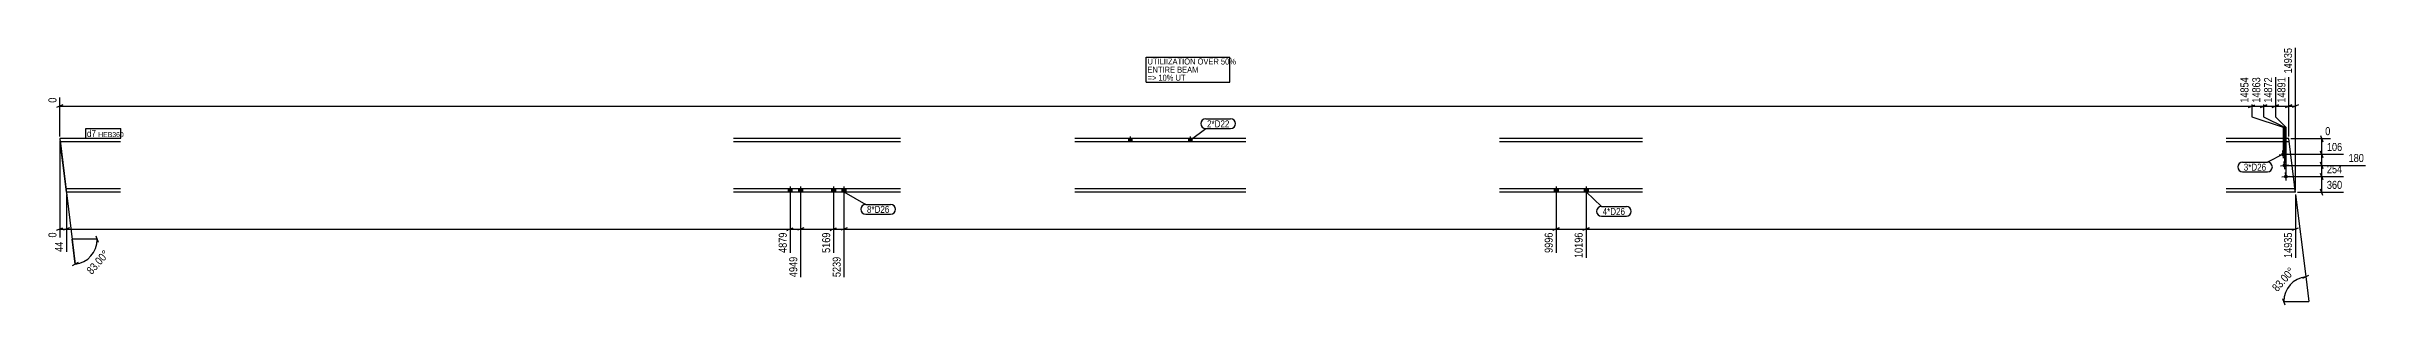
# Model space of a CAD drawing. Header units: millimetres. Extents: x 31 to 40018, y 42 to 1773.
# Drawn here: x 31 to 15525, y 42 to 1773 of the extents above; entities that cross this region are included whole.
import ezdxf

# ---------------------------------------------------------------- set-up
doc = ezdxf.new("R2010")
doc.units = ezdxf.units.MM
doc.linetypes.add('DXK_LINE_DOT2', pattern=[3.9198, 1.9599, -1.9599])
for name, color, linetype in [('MÅLSÆTNING', 7, 'Continuous'), ('STÅL', 7, 'Continuous'), ('TEKST', 7, 'Continuous')]:
    doc.layers.add(name, color=color, linetype=linetype)
doc.styles.add('Arial Narrow', font='ARIALN.TTF', dxfattribs={"height": 0.2})

msp = doc.modelspace()

# ---------------------------------------------------------------- hatches: boundary and pattern name
at = {"layer": 'STÅL', "linetype": 'Continuous'}
for points in [[(7261, 1133), (7283, 1133), (7283, 1155), (7261, 1155)], [(7661, 1133), (7683, 1133), (7683, 1155), (7661, 1155)], [(14961, 1048, -1), (14987, 1051, -1)], [(14970, 974, -1), (14996, 977, -1)], [(4986, 795), (5012, 795), (5012, 818), (4986, 818)], [(4986, 795), (5012, 795), (5012, 818), (4986, 818)], [(5056, 795), (5082, 795), (5082, 818), (5056, 818)], [(5056, 795), (5082, 795), (5082, 818), (5056, 818)], [(5276, 795), (5302, 795), (5302, 818), (5276, 818)], [(5276, 795), (5302, 795), (5302, 818), (5276, 818)], [(5346, 795), (5372, 795), (5372, 818), (5346, 818)], [(5346, 795), (5372, 795), (5372, 818), (5346, 818)], [(10104, 795), (10130, 795), (10130, 818), (10104, 818)], [(10104, 795), (10130, 795), (10130, 818), (10104, 818)], [(10304, 795), (10330, 795), (10330, 818), (10304, 818)], [(10304, 795), (10330, 795), (10330, 818), (10304, 818)], [(14979, 899, -1), (15005, 902, -1)]]:
    msp.add_hatch(color=3, dxfattribs=at).paths.add_polyline_path(points)

# ---------------------------------------------------------------- linework, layer by layer
at = {"layer": 'MÅLSÆTNING', "color": 7, "linetype": 'Continuous'}
for p, q in [((15056, 809), (15056, 1762)), ((14764, 1566), (14764, 1301)), ((14843, 1566), (14843, 1301)), ((15011, 1169), (15011, 1566)), ((120, 1169), (120, 1429)), ((141, 1380), (99, 1363)), ((120, 1371), (14764, 1371)), ((14743, 1363), (14785, 1380)), ((14764, 1301), (14974, 1231)), ((14764, 1301), (14974, 1231)), ((14843, 1301), (14983, 1231)), ((14843, 1301), (14983, 1231)), ((14901, 1363), (14943, 1380)), ((14922, 1371), (15011, 1371)), ((14922, 1301), (14992, 1231)), ((14922, 1301), (14992, 1231)), ((14990, 1363), (15032, 1380)), ((15032, 1380), (14990, 1363)), ((15011, 1371), (15056, 1371)), ((15077, 1380), (15035, 1363)), ((120, 1141), (120, 492)), ((122, 1141), (224, 313)), ((14974, 1231), (14974, 1064)), ((14974, 1231), (14974, 1064)), ((14983, 1231), (14983, 989)), ((14983, 1231), (14983, 989)), ((14992, 1231), (14992, 915)), ((14992, 1231), (14992, 915)), ((15025, 1155), (15290, 1155)), ((15223, 1176), (15240, 1134)), ((15232, 1050), (15232, 1155)), ((14997, 975), (15524, 975)), ((15240, 1029), (15223, 1071)), ((15223, 996), (15240, 954)), ((15232, 901), (15232, 975)), ((165, 781), (165, 396)), ((165, 781), (165, 396)), ((15006, 901), (15378, 901)), ((15006, 901), (15378, 901)), ((15057, 781), (15125, 230)), ((15070, 795), (15378, 795)), ((15240, 880), (15223, 922)), ((15223, 922), (15240, 880)), ((15240, 774), (15223, 816)), ((15232, 795), (15232, 901)), ((4999, 738), (4999, 389)), ((5069, 738), (5069, 227)), ((5289, 738), (5289, 389)), ((5359, 738), (5359, 227)), ((5359, 738), (5359, 227)), ((10117, 738), (10117, 389)), ((10317, 738), (10317, 355)), ((10317, 738), (10317, 355)), ((99, 541), (141, 558)), ((120, 549), (165, 549)), ((186, 558), (144, 541)), ((186, 558), (144, 541)), ((165, 549), (4999, 549)), ((371, 480), (203, 480)), ((224, 313), (203, 480)), ((380, 459), (363, 501)), ((4978, 541), (5020, 558)), ((5069, 549), (5289, 549)), ((5268, 541), (5310, 558)), ((5380, 558), (5338, 541)), ((5359, 549), (10117, 549)), ((10096, 541), (10138, 558)), ((10338, 558), (10296, 541)), ((10296, 541), (10338, 558)), ((10317, 549), (15056, 549)), ((15035, 541), (15077, 558)), ((244, 324), (204, 302)), ((15105, 219), (15145, 241)), ((15125, 230), (15146, 63)), ((14969, 84), (14986, 42)), ((14978, 63), (15146, 63))]:
    msp.add_line(p, q, dxfattribs=at)
for centre, start, end in [((203, 480), 277, 360), ((15146, 63), 97, 180)]:
    msp.add_arc(centre, 168, start, end, dxfattribs=at)
at = {"layer": 'STÅL', "color": 2, "linetype": 'Continuous'}
for p, q in [((525, 1155), (120, 1155)), ((120, 1155), (123, 1133)), ((525, 1133), (123, 1133)), ((160, 834), (123, 1133)), ((5737, 1155), (4621, 1155)), ((5737, 1133), (4621, 1133)), ((8043, 1155), (6901, 1155)), ((8043, 1133), (6901, 1133)), ((10695, 1155), (9739, 1155)), ((10695, 1133), (9739, 1133)), ((15011, 1155), (14593, 1155)), ((15014, 1133), (14593, 1133)), ((15050, 845), (15011, 1155)), ((165, 795), (160, 834)), ((525, 818), (162, 818)), ((525, 795), (165, 795)), ((5737, 818), (4621, 818)), ((5737, 795), (4621, 795)), ((8043, 818), (6901, 818)), ((8043, 795), (6901, 795)), ((10695, 818), (9739, 818)), ((10695, 795), (9739, 795)), ((15053, 818), (14593, 818)), ((15056, 795), (14593, 795)), ((15053, 818), (15050, 845)), ((15056, 795), (15053, 818))]:
    msp.add_line(p, q, dxfattribs=at)
at = {"layer": 'STÅL', "color": 3, "linetype": 'Continuous'}
for p, q in [((7261, 1155), (7261, 1133)), ((7272, 1168), (7272, 1133)), ((7283, 1155), (7283, 1133)), ((7661, 1155), (7661, 1133)), ((7672, 1168), (7672, 1133)), ((7683, 1155), (7683, 1133)), ((14948, 1047), (15000, 1053)), ((14957, 972), (15009, 978)), ((14977, 1024), (14971, 1076)), ((14986, 950), (14980, 1001)), ((4986, 818), (4986, 795)), ((4986, 818), (4986, 795)), ((4999, 833), (4999, 728)), ((4999, 833), (4999, 728)), ((5012, 818), (5012, 795)), ((5012, 818), (5012, 795)), ((5056, 818), (5056, 795)), ((5056, 818), (5056, 795)), ((5069, 833), (5069, 728)), ((5069, 833), (5069, 728)), ((5082, 818), (5082, 795)), ((5082, 818), (5082, 795)), ((5276, 818), (5276, 795)), ((5276, 818), (5276, 795)), ((5289, 833), (5289, 728)), ((5289, 833), (5289, 728)), ((5302, 818), (5302, 795)), ((5302, 818), (5302, 795)), ((5346, 818), (5346, 795)), ((5346, 818), (5346, 795)), ((5359, 833), (5359, 728)), ((5359, 833), (5359, 728)), ((5372, 818), (5372, 795)), ((5372, 818), (5372, 795)), ((10104, 818), (10104, 795)), ((10104, 818), (10104, 795)), ((10117, 833), (10117, 728)), ((10117, 833), (10117, 728)), ((10130, 818), (10130, 795)), ((10130, 818), (10130, 795)), ((10304, 818), (10304, 795)), ((10304, 818), (10304, 795)), ((10317, 833), (10317, 728)), ((10317, 833), (10317, 728)), ((10330, 818), (10330, 795)), ((10330, 818), (10330, 795)), ((14966, 898), (15018, 904)), ((14995, 875), (14989, 927))]:
    msp.add_line(p, q, dxfattribs=at)
at = {"layer": 'STÅL', "color": 7, "linetype": 'DXK_LINE_DOT2'}
msp.add_line((15053, 818), (15051, 834), dxfattribs=at)

# ---------------------------------------------------------------- wipeouts: each hides what was drawn before it
at = {"color": 0, "linetype": 'Continuous'}
msp.add_wipeout([(7620, 1542), (7620, 1584), (7387, 1584), (7387, 1542)], dxfattribs=at).dxf.layer = 'TEKST'
at = {"color": 0}
for points in [[(14860, 940), (14860, 989), (14711, 989), (14711, 940)], [(5662, 657), (5662, 706), (5513, 706), (5513, 657)], [(10577, 643), (10577, 692), (10428, 692), (10428, 643)]]:
    msp.add_wipeout(points, dxfattribs=at).dxf.layer = 'TEKST'

# ---------------------------------------------------------------- next in the draw order: wipeouts: each hides what was drawn before it
at = {"color": 0, "linetype": 'Continuous'}
for points, layer in [([(15044, 1773), (14966, 1773), (14966, 1580), (15044, 1580)], 'MÅLSÆTNING'), ([(14753, 1577), (14674, 1577), (14674, 1384), (14753, 1384)], 'MÅLSÆTNING'), ([(109, 1441), (31, 1441), (31, 1384), (109, 1384)], 'MÅLSÆTNING'), ([(15301, 1167), (15301, 1245), (15244, 1245), (15244, 1167)], 'MÅLSÆTNING'), ([(15525, 987), (15525, 1065), (15400, 1065), (15400, 987)], 'MÅLSÆTNING'), ([(153, 475), (75, 475), (75, 385), (153, 385)], 'MÅLSÆTNING'), ([(4988, 537), (4910, 537), (4910, 378), (4988, 378)], 'MÅLSÆTNING'), ([(5278, 537), (5200, 537), (5200, 378), (5278, 378)], 'MÅLSÆTNING'), ([(10106, 537), (10027, 537), (10027, 378), (10106, 378)], 'MÅLSÆTNING'), ([(7699, 1596), (7699, 1638), (7387, 1638), (7387, 1596)], 'TEKST')]:
    msp.add_wipeout(points, dxfattribs=at).dxf.layer = layer
at = {"color": 0}
for points, layer in [([(471, 380), (413, 432), (276, 278), (335, 226)], 'MÅLSÆTNING'), ([(15073, 265), (15014, 317), (14878, 163), (14936, 111)], 'MÅLSÆTNING'), ([(7934, 1230), (7934, 1279), (7785, 1279), (7785, 1230)], 'TEKST'), ([(362, 1165), (362, 1214), (302, 1214), (302, 1165)], 'TEKST'), ([(14860, 940), (14860, 989), (14711, 989), (14711, 940)], 'TEKST'), ([(5662, 657), (5662, 706), (5513, 706), (5513, 657)], 'TEKST'), ([(10577, 643), (10577, 692), (10428, 692), (10428, 643)], 'TEKST')]:
    msp.add_wipeout(points, dxfattribs=at).dxf.layer = layer

# ---------------------------------------------------------------- next in the draw order: linework, layer by layer
at = {"layer": 'MÅLSÆTNING', "color": 7, "linetype": 'Continuous'}
for p, q in [((14764, 1566), (14764, 1301)), ((14922, 1566), (14922, 1301)), ((15011, 1169), (15011, 1566)), ((14743, 1363), (14785, 1380)), ((14764, 1371), (14843, 1371)), ((14988, 1050), (15378, 1050)), ((15056, 781), (15056, 355)), ((4999, 738), (4999, 389)), ((5289, 738), (5289, 389)), ((10117, 738), (10117, 389)), ((4978, 541), (5020, 558)), ((4999, 549), (5069, 549)), ((5090, 558), (5048, 541)), ((5090, 558), (5048, 541)), ((5268, 541), (5310, 558)), ((5289, 549), (5359, 549)), ((5380, 558), (5338, 541)), ((10138, 558), (10096, 541)), ((10117, 549), (10317, 549))]:
    msp.add_line(p, q, dxfattribs=at)
at = {"layer": 'TEKST', "color": 7, "linetype": 'Continuous'}
for p, q in [((7378, 1533), (7937, 1533)), ((14703, 997), (14869, 997)), ((14703, 932), (14869, 932)), ((14974, 1050), (14869, 997)), ((5359, 797), (5505, 714)), ((10317, 797), (10420, 700)), ((5505, 714), (5671, 714)), ((5505, 649), (5671, 649)), ((10420, 700), (10586, 700)), ((10420, 635), (10586, 635))]:
    msp.add_line(p, q, dxfattribs=at)
for centre, start, end in [((14703, 965), 90, 270), ((14869, 965), 270, 90), ((5505, 681), 90, 270), ((5671, 681), 270, 90), ((10420, 667), 90, 270), ((10586, 667), 270, 90)]:
    msp.add_arc(centre, 32.9, start, end, dxfattribs=at)

# ---------------------------------------------------------------- next in the draw order: texts
at = {"layer": 'MÅLSÆTNING', "color": 3, "linetype": 'Continuous', "style": 'Arial Narrow'}
for s, p in [('14935', (15033, 1591)), ('14854', (14742, 1395)), ('0', (98, 1395)), ('4879', (4977, 389)), ('5169', (5267, 389)), ('9996', (10094, 389))]:
    msp.add_text(s, height=53.4, rotation=90.0002, dxfattribs=at).set_placement(p)
for s, p in [('0', (15255, 1178)), ('180', (15411, 998))]:
    msp.add_text(s, height=53.4, dxfattribs=at).set_placement(p)
at = {"layer": 'MÅLSÆTNING', "color": 3, "style": 'Arial Narrow'}
for p in [(334, 241), (14935, 126)]:
    msp.add_text('83.00°', height=53.4, rotation=48.5009, dxfattribs=at).set_placement(p)
at = {"layer": 'TEKST', "color": 3, "style": 'Arial Narrow'}
for s, p in [('3*D26', (14711, 940)), ('8*D26', (5513, 657)), ('4*D26', (10428, 643))]:
    msp.add_text(s, height=46.8, dxfattribs=at).set_placement(p)

# ---------------------------------------------------------------- next in the draw order: wipeouts: each hides what was drawn before it
at = {"color": 0, "linetype": 'Continuous'}
for points, layer in [([(109, 537), (31, 537), (31, 480), (109, 480)], 'MÅLSÆTNING'), ([(7929, 1651), (7929, 1693), (7387, 1693), (7387, 1651)], 'TEKST')]:
    msp.add_wipeout(points, dxfattribs=at).dxf.layer = layer
at = {"color": 0}
for points in [[(7934, 1230), (7934, 1279), (7785, 1279), (7785, 1230)], [(362, 1165), (362, 1214), (302, 1214), (302, 1165)]]:
    msp.add_wipeout(points, dxfattribs=at).dxf.layer = 'TEKST'

# ---------------------------------------------------------------- next in the draw order: linework, layer by layer
at = {"layer": 'TEKST', "color": 7, "linetype": 'Continuous'}
for p, q in [((7378, 1701), (7937, 1701)), ((7378, 1533), (7378, 1701)), ((7937, 1533), (7937, 1701)), ((7776, 1288), (7942, 1288)), ((294, 1157), (294, 1223)), ((7672, 1144), (7776, 1222)), ((7776, 1222), (7942, 1222))]:
    msp.add_line(p, q, dxfattribs=at)
for centre, start, end in [((7776, 1255), 90, 270), ((7942, 1255), 270, 90)]:
    msp.add_arc(centre, 32.9, start, end, dxfattribs=at)

# ---------------------------------------------------------------- next in the draw order: texts
at = {"layer": 'MÅLSÆTNING', "color": 3, "linetype": 'Continuous', "style": 'Arial Narrow'}
for s, p in [('0', (98, 492)), ('44', (142, 396))]:
    msp.add_text(s, height=53.4, rotation=90.0002, dxfattribs=at).set_placement(p)
at = {"layer": 'TEKST', "color": 3, "linetype": 'Continuous', "style": 'Arial Narrow'}
for s, height, p in [('=> 10% UT', 40.1, (7387, 1542)), ('UTILIIZATION OVER 50%', 40.09, (7387, 1651)), ('ENTIRE BEAM', 40.09, (7387, 1596))]:
    msp.add_text(s, height=height, dxfattribs=at).set_placement(p)
at = {"layer": 'TEKST', "color": 3, "style": 'Arial Narrow'}
msp.add_text('2*D22', height=46.8, dxfattribs=at).set_placement((7785, 1230))

# ---------------------------------------------------------------- next in the draw order: wipeouts: each hides what was drawn before it
at = {"color": 0, "linetype": 'Continuous'}
for points in [[(15000, 1577), (14922, 1577), (14922, 1384), (15000, 1384)], [(15379, 912), (15379, 990), (15254, 990), (15254, 912)], [(10306, 537), (10227, 537), (10227, 344), (10306, 344)], [(15044, 537), (14966, 537), (14966, 344), (15044, 344)], [(5058, 374), (4980, 374), (4980, 216), (5058, 216)], [(5348, 374), (5270, 374), (5270, 216), (5348, 216)]]:
    msp.add_wipeout(points, dxfattribs=at).dxf.layer = 'MÅLSÆTNING'
at = {"color": 0}
msp.add_wipeout([(520, 1165), (520, 1200), (377, 1200), (377, 1165)], dxfattribs=at).dxf.layer = 'TEKST'

# ---------------------------------------------------------------- next in the draw order: linework, layer by layer
at = {"layer": 'MÅLSÆTNING', "color": 7, "linetype": 'Continuous'}
for p, q in [((14922, 1566), (14922, 1301)), ((14864, 1380), (14822, 1363)), ((14988, 1050), (15378, 1050)), ((14997, 975), (15524, 975)), ((15223, 1071), (15240, 1029)), ((15232, 975), (15232, 1050)), ((5069, 738), (5069, 227))]:
    msp.add_line(p, q, dxfattribs=at)

# ---------------------------------------------------------------- next in the draw order: texts
at = {"layer": 'MÅLSÆTNING', "color": 3, "linetype": 'Continuous', "style": 'Arial Narrow'}
for s, p in [('14891', (14989, 1395)), ('10196', (10294, 355)), ('14935', (15033, 355)), ('4949', (5047, 227)), ('5239', (5337, 227))]:
    msp.add_text(s, height=53.4, rotation=90.0002, dxfattribs=at).set_placement(p)

# ---------------------------------------------------------------- next in the draw order: wipeouts: each hides what was drawn before it
at = {"color": 0, "linetype": 'Continuous'}
msp.add_wipeout([(15379, 807), (15379, 885), (15254, 885), (15254, 807)], dxfattribs=at).dxf.layer = 'MÅLSÆTNING'
at = {"color": 0}
msp.add_wipeout([(520, 1165), (520, 1200), (377, 1200), (377, 1165)], dxfattribs=at).dxf.layer = 'TEKST'

# ---------------------------------------------------------------- next in the draw order: linework, layer by layer
at = {"layer": 'MÅLSÆTNING', "color": 7, "linetype": 'Continuous'}
msp.add_line((15240, 954), (15223, 996), dxfattribs=at)
at = {"layer": 'TEKST', "color": 7, "linetype": 'Continuous'}
for p, q in [((294, 1223), (528, 1223)), ((294, 1157), (528, 1157)), ((528, 1157), (528, 1223))]:
    msp.add_line(p, q, dxfattribs=at)

# ---------------------------------------------------------------- next in the draw order: texts
at = {"layer": 'MÅLSÆTNING', "color": 3, "linetype": 'Continuous', "style": 'Arial Narrow'}
for s, p in [('254', (15266, 923)), ('360', (15266, 818))]:
    msp.add_text(s, height=53.4, dxfattribs=at).set_placement(p)
at = {"layer": 'TEKST', "color": 3, "style": 'Arial Narrow'}
for s, height, p in [('d7', 46.8, (302, 1165)), ('HEB360', 33.4, (377, 1165))]:
    msp.add_text(s, height=height, dxfattribs=at).set_placement(p)

# ---------------------------------------------------------------- next in the draw order: wipeouts: each hides what was drawn before it
at = {"color": 0, "linetype": 'Continuous'}
msp.add_wipeout([(14832, 1577), (14754, 1577), (14754, 1384), (14832, 1384)], dxfattribs=at).dxf.layer = 'MÅLSÆTNING'

# ---------------------------------------------------------------- next in the draw order: linework, layer by layer
at = {"layer": 'MÅLSÆTNING', "color": 7, "linetype": 'Continuous'}
for p, q in [((14843, 1566), (14843, 1301)), ((14822, 1363), (14864, 1380)), ((14843, 1371), (14922, 1371)), ((14943, 1380), (14901, 1363))]:
    msp.add_line(p, q, dxfattribs=at)

# ---------------------------------------------------------------- next in the draw order: texts
at = {"layer": 'MÅLSÆTNING', "color": 3, "linetype": 'Continuous', "style": 'Arial Narrow'}
msp.add_text('14863', height=53.4, rotation=90.0002, dxfattribs=at).set_placement((14821, 1395))

# ---------------------------------------------------------------- next in the draw order: wipeouts: each hides what was drawn before it
at = {"color": 0, "linetype": 'Continuous'}
msp.add_wipeout([(15379, 1061), (15379, 1139), (15254, 1139), (15254, 1061)], dxfattribs=at).dxf.layer = 'MÅLSÆTNING'

# ---------------------------------------------------------------- next in the draw order: texts
at = {"layer": 'MÅLSÆTNING', "color": 3, "linetype": 'Continuous', "style": 'Arial Narrow'}
msp.add_text('106', height=53.4, dxfattribs=at).set_placement((15266, 1072))

# ---------------------------------------------------------------- next in the draw order: wipeouts: each hides what was drawn before it
at = {"color": 0, "linetype": 'Continuous'}
msp.add_wipeout([(14911, 1577), (14833, 1577), (14833, 1384), (14911, 1384)], dxfattribs=at).dxf.layer = 'MÅLSÆTNING'

# ---------------------------------------------------------------- next in the draw order: texts
at = {"layer": 'MÅLSÆTNING', "color": 3, "linetype": 'Continuous', "style": 'Arial Narrow'}
msp.add_text('14872', height=53.4, rotation=90.0002, dxfattribs=at).set_placement((14900, 1395))

doc.saveas('drawing.dxf')
